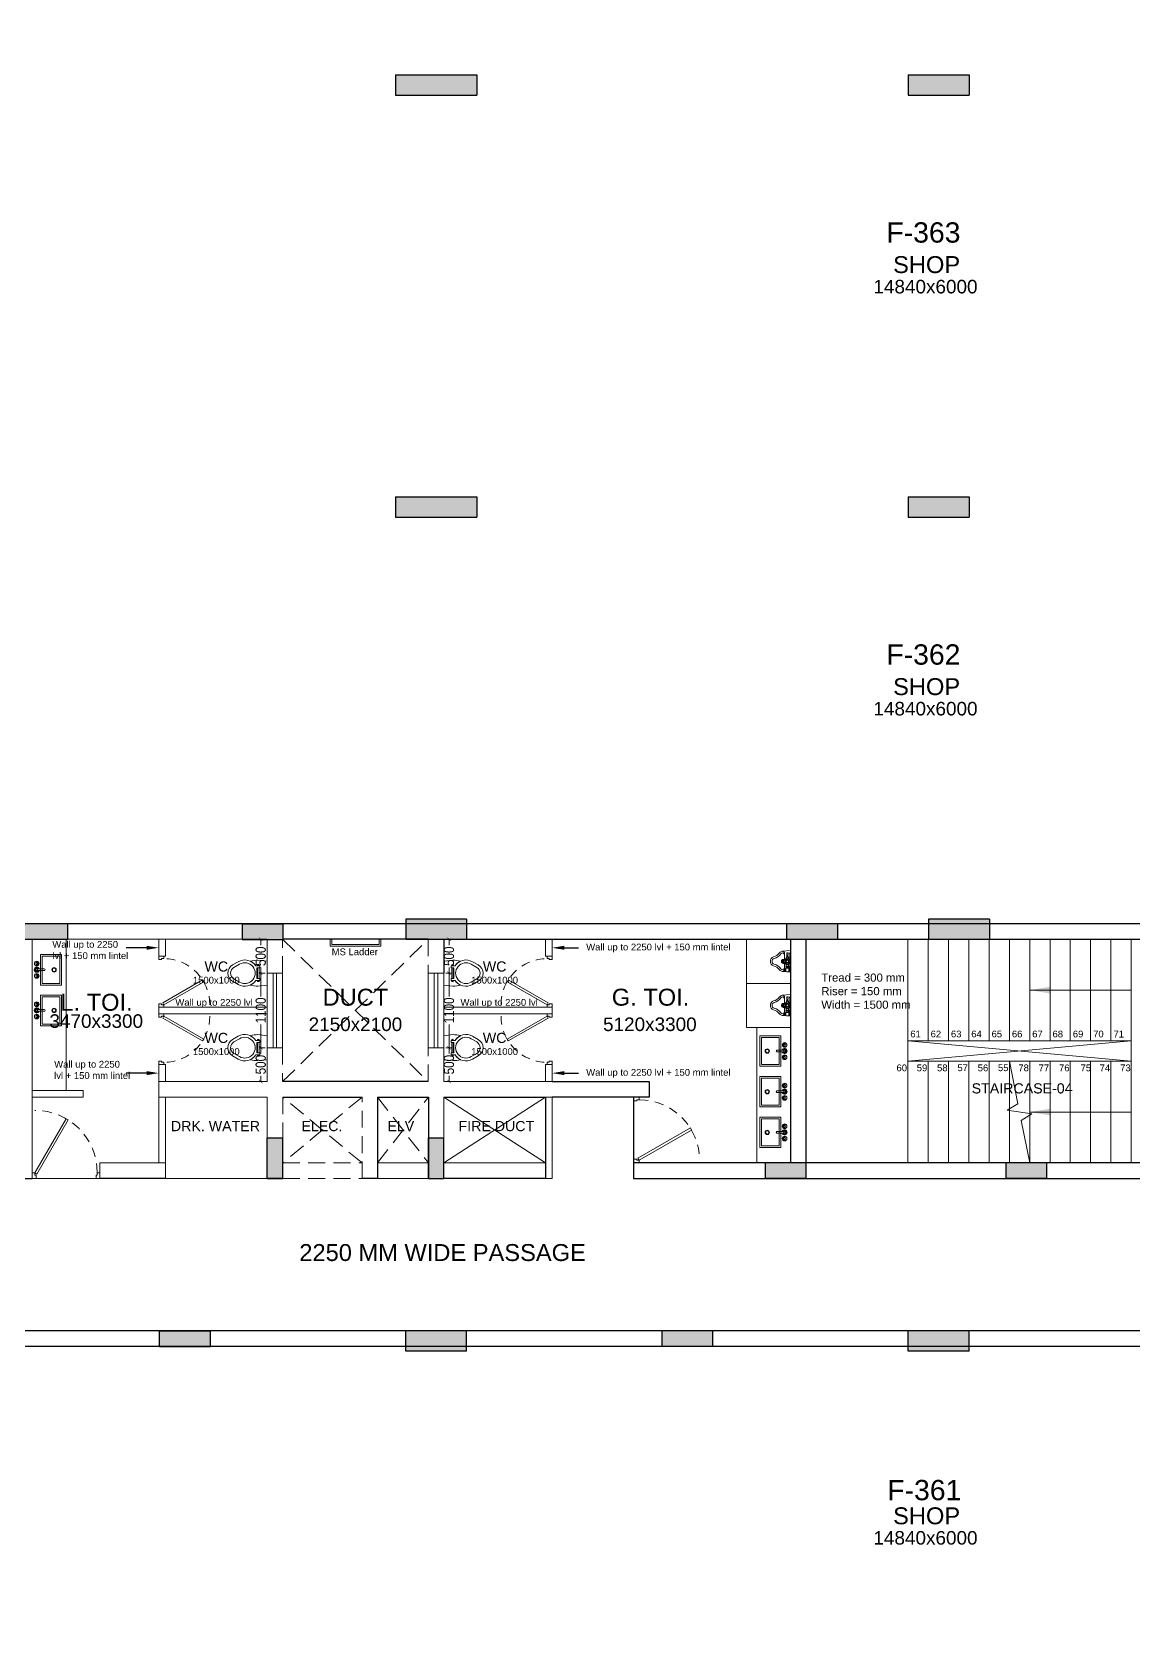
# Model space of a CAD drawing. Header units: metres. Extents: x 9819 to 10514, y 4405 to 4599.
# Drawn here: x 10480.67 to 10496.92, y 4453.6 to 4477.4 of the extents above; entities that cross this region are included whole.
import ezdxf
from ezdxf import colors
from ezdxf.entities.mleader import LeaderData, LeaderLine
from ezdxf.enums import TextEntityAlignment as Align
from ezdxf.math import Vec2, Vec3

# ---------------------------------------------------------------- set-up
doc = ezdxf.new("R2010")
doc.units = ezdxf.units.M
doc.header["$MEASUREMENT"] = 0
doc.header["$PDMODE"] = 35
doc.header["$PDSIZE"] = 0.3
doc.linetypes.add('DASHED2', pattern=[0.375, 0.25, -0.125])
doc.linetypes.add('HIDDEN', pattern=[0.375, 0.25, -0.125])
doc.layers.add('A_COL. NO', color=4, linetype='Continuous')
doc.layers.add('STRU. COL.', color=1, linetype='Continuous')
for name, color, linetype, lineweight in [('A_DIM (INT)', 8, 'Continuous', 5), ('A_DOOR-WIN', 23, 'Continuous', 9), ('A_DOTTED', 8, 'HIDDEN', 0), ('A_GLAZE', 140, 'Continuous', 5), ('A_MS', 15, 'Continuous', 9), ('A_PLUMBING FIXTURES', 8, 'Continuous', 15), ('A_SHOP NO.', 113, 'Continuous', 5), ('A_SILL 0.09', 9, 'Continuous', 9), ('A_SILL 0.25', 25, 'Continuous', 15), ('A_STAIRS', 21, 'Continuous', 9), ('A_TEXT', 7, 'Continuous', 5), ('A_WALL', 7, 'Continuous', 30), ('A_Wall Hatch', 8, 'Continuous', 5), ('Doorline', 251, 'DASHED2', 13)]:
    doc.layers.add(name, color=color, linetype=linetype, lineweight=lineweight)
doc.layers.get('A_COL. NO').off()
doc.styles.add('A', font='ARIALN.TTF')
doc.styles.get("Standard").update_dxf_attribs({"font": 'arial.ttf'})
doc.dimstyles.new('DIM IN MM', dxfattribs={"dimtxt": 0.18, "dimasz": 0.075, "dimexe": 0.05, "dimexo": 0.05, "dimgap": 0.05, "dimtad": 0, "dimdec": 0, "dimlfac": 1000, "dimzin": 3, "dimdsep": 46, "dimtxsty": 'A', "dimblk1": 'ARCHTICK', "dimblk2": 'ARCHTICK', "dimsah": 1, "dimcen": 0, "dimclrd": 256, "dimclre": 256, "dimclrt": 256, "dimadec": 0, "dimazin": 0, "dimtfac": 1, "dimtdec": 0, "dimtofl": 0, "dimtmove": 1, "dimatfit": 3, "dimfxl": 1, "dimtolj": 1, "dimtzin": 0, "dimlwd": -1, "dimlwe": -1, "dimarcsym": 0})
doc.dimstyles.new('DIM IN MM SMALL', dxfattribs={"dimtxt": 0.15, "dimasz": 0.05, "dimexe": 0.03, "dimexo": 0.03, "dimgap": 0.03, "dimtad": 0, "dimdec": 0, "dimlfac": 1000, "dimzin": 3, "dimdsep": 46, "dimtxsty": 'A', "dimblk": 'ARCHTICK', "dimcen": 0, "dimclrd": 256, "dimclre": 256, "dimclrt": 256, "dimadec": 0, "dimazin": 0, "dimtfac": 1, "dimtdec": 0, "dimtofl": 0, "dimtmove": 1, "dimatfit": 3, "dimfxl": 1, "dimtolj": 1, "dimtzin": 0, "dimlwd": -1, "dimlwe": -1, "dimarcsym": 0})

# ---------------------------------------------------------------- blocks, each defined once
blk = doc.blocks.new('Typical shops 3rd')
at = {"layer": 'A_TEXT'}
for s, height, p in [('SHOP', 0.25, (22.548, -2.855)), ('14840x6000', 0.2, (22.531, -3.155))]:
    blk.add_text(s, height=height, dxfattribs=at).set_placement(p, align=Align.CENTER)
blk = doc.blocks.new('_ARCHTICK')
at = {"color": 0, "linetype": 'ByBlock', "const_width": 0.15}
blk.add_lwpolyline([(-0.5, -0.5), (0.5, 0.5)], dxfattribs=at)
blk = doc.blocks.new('D-900')
at = {"layer": 'A_DOOR-WIN'}
for points in [[(0.45, 0.794), (0.035, 0.075), (0.063, 0.059), (0.478, 0.778)], [(0, 0.075), (0, 0), (0.05, 0), (0.05, 0.043), (0.035, 0.043), (0.035, 0.075)], [(0.9, 0.075), (0.9, 0), (0.85, 0), (0.85, 0.043), (0.865, 0.043), (0.865, 0.075)]]:
    blk.add_lwpolyline(points, close=True, dxfattribs=at)
at = {"layer": 'Doorline', "ltscale": 0.5}
blk.add_arc((0.035, 0.075), 0.83, 0, 90, dxfattribs=at)
blk = doc.blocks.new('6P-BAMBI-flat-18')
at = {"ltscale": 0.5}
for p, q in [((0, 0.143), (0, 0.159)), ((0, 0.159), (0.123, 0.149)), ((0, 0.143), (0, 0.117)), ((0, -0.159), (0, 0.117)), ((0.006, 0.147), (0.023, 0.147)), ((0.006, 0.147), (0.006, 0.113)), ((0.006, 0.113), (0.023, 0.113)), ((0.008, 0.13), (0.021, 0.13)), ((0.014, 0.113), (0.014, 0.059)), ((0.023, 0.15), (0.023, 0.11)), ((0.023, 0.15), (0.025, 0.15)), ((0.023, 0.11), (0.028, 0.11)), ((0.025, 0.15), (0.025, 0.11)), ((0.071, 0.088), (0.026, 0.088)), ((0.026, 0.074), (0.026, 0.088)), ((0.071, 0.074), (0.026, 0.074)), ((0.026, 0.05), (0.026, 0.041)), ((0.026, 0.05), (0.07, 0.05)), ((0.028, 0.12), (0.028, 0.103)), ((0.028, 0.088), (0.028, 0.103)), ((0.028, 0.103), (0.069, 0.103)), ((0.033, 0.05), (0.033, 0.074)), ((0.048, 0.076), (0.048, 0.086)), ((0.064, 0.05), (0.064, 0.074)), ((0.068, 0.088), (0.068, 0.103)), ((0.069, 0.12), (0.069, 0.103)), ((0.069, 0.11), (0.08, 0.11)), ((0.07, 0.05), (0.07, 0.041)), ((0.071, 0.15), (0.08, 0.15)), ((0.071, 0.15), (0.071, 0.11)), ((0.071, 0.074), (0.071, 0.088)), ((0.08, 0.15), (0.08, 0.11)), ((0.086, 0.148), (0.08, 0.149)), ((0.08, 0.147), (0.09, 0.147)), ((0.08, 0.113), (0.09, 0.113)), ((0.082, 0.13), (0.088, 0.13)), ((0.09, 0.147), (0.09, 0.113)), ((0.09, 0.021), (0.09, 0.116)), ((0, -0.159), (0.123, -0.149)), ((0.014, -0.115), (0.014, -0.059)), ((0.027, -0.042), (0.027, -0.045)), ((0.037, -0.045), (0.027, -0.045)), ((0.033, -0.045), (0.033, -0.063)), ((0.033, -0.063), (0.035, -0.065)), ((0.063, -0.063), (0.033, -0.063)), ((0.061, -0.065), (0.035, -0.065)), ((0.039, -0.126), (0.041, -0.069)), ((0.039, -0.126), (0.041, -0.128)), ((0.039, -0.126), (0.057, -0.126)), ((0.041, -0.069), (0.055, -0.069)), ((0.041, -0.128), (0.055, -0.128)), ((0.057, -0.126), (0.055, -0.069)), ((0.057, -0.126), (0.055, -0.128)), ((0.059, -0.045), (0.069, -0.045)), ((0.063, -0.063), (0.061, -0.065)), ((0.063, -0.045), (0.063, -0.063)), ((0.069, -0.042), (0.069, -0.045)), ((0.09, -0.116), (0.09, -0.021))]:
    blk.add_line(p, q, dxfattribs=at)
blk.add_lwpolyline([(0.032, -0.009), (0.048, -0.018), (0.064, -0.009), (0.064, 0.009), (0.048, 0.018), (0.032, 0.009)], close=True)
for centre, radius in [((0.048, 0), 0.0469), ((0.048, 0), 0.03), ((0.048, 0), 0.029), ((0.048, 0), 0.019), ((0.048, 0), 0.016), ((0.105, 0.018), 0.004), ((0.105, 0), 0.004), ((0.118, 0.013), 0.004), ((0.123, 0), 0.004), ((0.105, -0.018), 0.004), ((0.118, -0.013), 0.004)]:
    blk.add_circle(centre, radius, dxfattribs=at)
for centre, radius, start, end in [((0.028, 0.138), 0.0223, 157.5879, 202.4121), ((0.028, 0.121), 0.0223, 157.5879, 202.4121), ((0.028, 0.059), 0.014, 180, 261.7868), ((0.001, 0.138), 0.0223, 337.5879, 22.4121), ((0.001, 0.121), 0.0223, 337.5879, 22.4121), ((0.048, 0.103), 0.0519, 63.7158, 116.2842), ((0.037, 0.059), 0.0295, 67.5879, 112.4121), ((0.037, 0.103), 0.0295, 247.5879, 292.4121), ((0.043, 0.02), 0.0304, 97.8129, 124.2621), ((0.059, 0.059), 0.0295, 67.5879, 112.4121), ((0.059, 0.103), 0.0295, 247.5879, 292.4121), ((0.053, 0.02), 0.0304, 55.7379, 82.1871), ((0.102, 0.138), 0.0223, 157.5879, 202.4121), ((0.102, 0.121), 0.0223, 157.5879, 202.4121), ((0.159, 0.11), 0.0773, 171.3259, 171.3813), ((0.068, 0.138), 0.0223, 337.5879, 22.4121), ((0.068, 0.121), 0.0223, 337.5879, 22.4121), ((0.124, 0.115), 0.0341, 91.4853, 177.6343), ((0.1, 0.119), 0.0185, 116.9779, 124.4727), ((0.119, 0.095), 0.0293, 29.0945, 168.479), ((0.105, 0), 0.03, 240, 120), ((0.105, 0), 0.025, 233.1301, 126.8699), ((0.092, 0.013), 0.004, 295.9057, 96.1735), ((0.118, 0.095), 0.0538, 31.6584, 84.8116), ((0.295, 0.223), 0.189, 217.0065, 254.7999), ((0.297, 0.227), 0.168, 217.9141, 254.9362), ((0.232, 0), 0.043, 0, 71.887), ((0.232, 0), 0.068, 0, 71.887), ((0.028, -0.059), 0.014, 94.096, 180), ((0.022, -0.115), 0.008, 180, 270), ((0.038, -0.018), 0.0275, 247.5879, 267.8858), ((0.046, -0.064), 0.00754, 193.7683, 230.2425), ((0.05, -0.064), 0.00754, 309.7575, 346.2317), ((0.059, -0.018), 0.0275, 272.1142, 292.4121), ((0.119, -0.095), 0.0293, 191.521, 330.9055), ((0.124, -0.115), 0.0341, 182.3657, 268.5147), ((0.092, -0.013), 0.004, 263.8265, 64.0943), ((0.118, -0.095), 0.0538, 275.1884, 328.3416), ((0.295, -0.223), 0.189, 105.2001, 142.9935), ((0.297, -0.227), 0.168, 105.0638, 142.0859), ((0.232, 0), 0.043, 288.113, 0), ((0.232, 0), 0.068, 288.113, 0)]:
    blk.add_arc(centre, radius, start, end, dxfattribs=at)
blk = doc.blocks.new('S7-flat-32')
at = {"ltscale": 0.5}
for p, q in [((5388.851, -19005.32), (5388.851, -19004.87)), ((5388.851, -19004.87), (5389.16, -19004.87)), ((5388.851, -19005.32), (5388.851, -19004.87)), ((5388.851, -19004.87), (5389.16, -19004.87)), ((5388.876, -19005.295), (5388.876, -19004.895)), ((5388.876, -19004.895), (5389.135, -19004.895)), ((5388.876, -19005.295), (5388.876, -19004.895)), ((5388.876, -19004.895), (5389.135, -19004.895)), ((5389.194, -19005.083), (5389.103, -19005.083)), ((5389.194, -19005.083), (5389.103, -19005.083)), ((5389.135, -19004.895), (5389.135, -19005.295)), ((5389.135, -19004.895), (5389.135, -19005.295)), ((5389.16, -19004.87), (5389.16, -19005.32)), ((5389.16, -19004.87), (5389.16, -19005.32)), ((5389.203, -19005.001), (5389.196, -19005.001)), ((5389.203, -19005.001), (5389.196, -19005.001)), ((5389.203, -19005.008), (5389.196, -19005.008)), ((5389.203, -19005.008), (5389.196, -19005.008)), ((5389.212, -19004.993), (5389.212, -19004.986)), ((5389.212, -19004.993), (5389.212, -19004.986)), ((5389.212, -19005.017), (5389.212, -19005.023)), ((5389.212, -19005.017), (5389.212, -19005.023)), ((5389.218, -19004.992), (5389.218, -19004.986)), ((5389.218, -19004.992), (5389.218, -19004.986)), ((5389.218, -19005.016), (5389.218, -19005.023)), ((5389.218, -19005.016), (5389.218, -19005.023)), ((5389.16, -19005.32), (5388.851, -19005.32)), ((5389.16, -19005.32), (5388.851, -19005.32)), ((5389.135, -19005.295), (5388.876, -19005.295)), ((5389.135, -19005.295), (5388.876, -19005.295)), ((5389.103, -19005.108), (5389.194, -19005.108)), ((5389.103, -19005.108), (5389.194, -19005.108)), ((5389.203, -19005.183), (5389.196, -19005.183)), ((5389.203, -19005.183), (5389.196, -19005.183)), ((5389.203, -19005.189), (5389.196, -19005.189)), ((5389.203, -19005.189), (5389.196, -19005.189)), ((5389.212, -19005.174), (5389.212, -19005.167)), ((5389.212, -19005.174), (5389.212, -19005.167)), ((5389.212, -19005.198), (5389.212, -19005.205)), ((5389.212, -19005.198), (5389.212, -19005.205)), ((5389.218, -19005.174), (5389.218, -19005.167)), ((5389.218, -19005.174), (5389.218, -19005.167)), ((5389.218, -19005.198), (5389.218, -19005.205)), ((5389.218, -19005.198), (5389.218, -19005.205))]:
    blk.add_line(p, q, dxfattribs=at)
for centre, radius in [((5388.959, -19005.095), 0.0326), ((5388.959, -19005.095), 0.0326), ((5388.959, -19005.095), 0.025), ((5388.959, -19005.095), 0.025), ((5389.215, -19005.005), 0.0344), ((5389.215, -19005.005), 0.0344), ((5389.19, -19005.005), 0.00699), ((5389.19, -19005.005), 0.00699), ((5389.215, -19005.005), 0.0125), ((5389.215, -19005.005), 0.0125), ((5389.215, -19005.095), 0.0125), ((5389.215, -19005.095), 0.0125), ((5389.215, -19004.98), 0.00699), ((5389.215, -19004.98), 0.00699), ((5389.215, -19005.03), 0.00699), ((5389.215, -19005.03), 0.00699), ((5389.215, -19005.186), 0.0344), ((5389.215, -19005.186), 0.0344), ((5389.19, -19005.186), 0.00699), ((5389.19, -19005.186), 0.00699), ((5389.215, -19005.186), 0.0125), ((5389.215, -19005.186), 0.0125), ((5389.215, -19005.161), 0.00699), ((5389.215, -19005.161), 0.00699), ((5389.215, -19005.211), 0.00699), ((5389.215, -19005.211), 0.00699)]:
    blk.add_circle(centre, radius, dxfattribs=at)
for centre, radius, start, end in [((5389.103, -19005.095), 0.0125, 90, 270), ((5389.103, -19005.095), 0.0125, 90, 270), ((5389.215, -19005.095), 0.0375, 199.6514, 160.3603), ((5389.215, -19005.095), 0.0375, 199.6514, 160.3603), ((5389.215, -19005.005), 0.025, 106.2342, 163.9047), ((5389.215, -19005.005), 0.025, 106.2342, 163.9047), ((5389.215, -19005.005), 0.025, 196.12, 254.0884), ((5389.215, -19005.005), 0.025, 196.12, 254.0884), ((5389.215, -19005.095), 0.025, 210.3431, 149.7554), ((5389.215, -19005.095), 0.025, 210.3431, 149.7554), ((5389.215, -19005.186), 0.025, 106.4413, 164.0789), ((5389.215, -19005.186), 0.025, 106.4413, 164.0789), ((5389.215, -19005.186), 0.025, 195.2407, 254.2093), ((5389.215, -19005.186), 0.025, 195.2407, 254.2093)]:
    blk.add_arc(centre, radius, start, end, dxfattribs=at)
blk = doc.blocks.new('D 750')
at = {"layer": 'A_DOOR-WIN'}
for points in [[(-0.372, 0.665), (-0.035, 0.075), (-0.063, 0.059), (-0.4, 0.649)], [(-0.75, 0.075), (-0.75, 0), (-0.7, 0), (-0.7, 0.043), (-0.715, 0.043), (-0.715, 0.075)], [(0, 0.075), (0, 0), (-0.05, 0), (-0.05, 0.043), (-0.035, 0.043), (-0.035, 0.075)]]:
    blk.add_lwpolyline(points, close=True, dxfattribs=at)
at = {"layer": 'Doorline', "ltscale": 0.5}
blk.add_arc((-0.035, 0.075), 0.68, 90, 180, dxfattribs=at)
blk = doc.blocks.new('S6-flat-17')
for points in [[(-5389.254, -19005.94), (-5389.254, -19006.294), (-5389.12, -19006.308, 0.073039), (-5389.008, -19006.292, -0.137864), (-5389.088, -19006.223), (-5389.114, -19006.223), (-5389.114, -19006.228), (-5389.111, -19006.228, -1), (-5389.139, -19006.228), (-5389.136, -19006.228), (-5389.136, -19006.223), (-5389.147, -19006.223), (-5389.147, -19006.195), (-5389.136, -19006.195), (-5389.136, -19006.038), (-5389.147, -19006.038), (-5389.147, -19006.01), (-5389.136, -19006.01), (-5389.136, -19006.004), (-5389.139, -19006.004, -1), (-5389.111, -19006.004), (-5389.114, -19006.004), (-5389.114, -19006.01), (-5389.088, -19006.01, -0.137864), (-5389.008, -19005.941, 0.073039), (-5389.12, -19005.924)], [(-5389.088, -19006.01), (-5389.147, -19006.01), (-5389.147, -19006.038), (-5389.103, -19006.038), (-5389.103, -19006.195), (-5389.147, -19006.195), (-5389.147, -19006.223), (-5389.088, -19006.223, 0.397822), (-5388.828, -19006.285), (-5388.744, -19006.237, 0.57735), (-5388.744, -19005.996), (-5388.828, -19005.948, 0.397822)], [(-5389.139, -19006.004), (-5389.136, -19006.004), (-5389.111, -19006.004, 1)], [(-5388.849, -19006.249), (-5388.765, -19006.201, 0.57735), (-5388.765, -19006.032), (-5388.849, -19005.984, 1.732051)], [(-5389.139, -19006.228, 1), (-5389.111, -19006.228), (-5389.114, -19006.228)]]:
    blk.add_lwpolyline(points, format="xyb", close=True)
blk.add_lwpolyline([(-5389.136, -19006.038), (-5389.136, -19006.195), (-5389.114, -19006.195), (-5389.114, -19006.038)], close=True)
blk = doc.blocks.new('*D4088')
at = {"layer": 'A_DIM (INT)', "transparency": 16777216}
for p, q in [((10484.105, 4464.013), (10484.012, 4464.013)), ((10484.042, 4464.013), (10484.042, 4463.928)), ((10484.105, 4463.513), (10484.012, 4463.513)), ((10484.042, 4463.513), (10484.042, 4463.597))]:
    blk.add_line(p, q, dxfattribs=at)
at = {"layer": 'Defpoints', "color": 0, "transparency": 16777216}
for p in [(10484.135, 4464.013), (10484.042, 4463.513), (10484.135, 4463.513)]:
    blk.add_point(p, dxfattribs=at)
at = {"layer": 'A_DIM (INT)', "transparency": 16777216, "xscale": 0.05, "yscale": 0.05, "zscale": 0.05}
for p, rotation in [((10484.042, 4464.013), 90), ((10484.042, 4463.513), 270)]:
    blk.add_blockref('_ARCHTICK', p, dxfattribs=dict(at, rotation=rotation))
at = {"layer": 'A_DIM (INT)', "transparency": 16777216, "insert": (10484.042, 4463.763), "char_height": 0.15, "attachment_point": 5, "rotation": 90, "style": 'A'}
blk.add_mtext('\\A1;500', dxfattribs=at)
blk = doc.blocks.new('*D4089')
at = {"layer": 'A_DIM (INT)', "transparency": 16777216}
for p, q in [((10484.105, 4462.413), (10484.012, 4462.413)), ((10484.042, 4462.413), (10484.042, 4462.328)), ((10484.042, 4461.913), (10484.042, 4461.997)), ((10484.105, 4461.913), (10484.012, 4461.913))]:
    blk.add_line(p, q, dxfattribs=at)
at = {"layer": 'Defpoints', "color": 0, "transparency": 16777216}
for p in [(10484.042, 4462.413), (10484.135, 4462.413), (10484.135, 4461.913)]:
    blk.add_point(p, dxfattribs=at)
at = {"layer": 'A_DIM (INT)', "transparency": 16777216, "xscale": 0.05, "yscale": 0.05, "zscale": 0.05}
for p, rotation in [((10484.042, 4462.413), 90), ((10484.042, 4461.913), 270)]:
    blk.add_blockref('_ARCHTICK', p, dxfattribs=dict(at, rotation=rotation))
at = {"layer": 'A_DIM (INT)', "transparency": 16777216, "insert": (10484.042, 4462.163), "char_height": 0.15, "attachment_point": 5, "rotation": 90, "style": 'A'}
blk.add_mtext('\\A1;500', dxfattribs=at)
blk = doc.blocks.new('*D4090')
at = {"layer": 'A_DIM (INT)', "transparency": 16777216}
for p, q in [((10486.775, 4462.413), (10486.852, 4462.413)), ((10486.822, 4462.413), (10486.822, 4462.328)), ((10486.822, 4461.913), (10486.822, 4461.997)), ((10486.775, 4461.913), (10486.852, 4461.913))]:
    blk.add_line(p, q, dxfattribs=at)
at = {"layer": 'Defpoints', "color": 0, "transparency": 16777216}
for p in [(10486.745, 4462.413), (10486.822, 4462.413), (10486.745, 4461.913)]:
    blk.add_point(p, dxfattribs=at)
at = {"layer": 'A_DIM (INT)', "transparency": 16777216, "xscale": 0.05, "yscale": 0.05, "zscale": 0.05}
for p, rotation in [((10486.822, 4462.413), 90), ((10486.822, 4461.913), 270)]:
    blk.add_blockref('_ARCHTICK', p, dxfattribs=dict(at, rotation=rotation))
at = {"layer": 'A_DIM (INT)', "transparency": 16777216, "insert": (10486.822, 4462.163), "char_height": 0.15, "attachment_point": 5, "rotation": 90, "style": 'A'}
blk.add_mtext('\\A1;500', dxfattribs=at)
blk = doc.blocks.new('*D4091')
at = {"layer": 'A_DIM (INT)', "transparency": 16777216}
for p, q in [((10486.775, 4464.013), (10486.852, 4464.013)), ((10486.822, 4464.013), (10486.822, 4463.928)), ((10486.775, 4463.513), (10486.852, 4463.513)), ((10486.822, 4463.513), (10486.822, 4463.597))]:
    blk.add_line(p, q, dxfattribs=at)
at = {"layer": 'Defpoints', "color": 0, "transparency": 16777216}
for p in [(10486.745, 4464.013), (10486.745, 4463.513), (10486.822, 4463.513)]:
    blk.add_point(p, dxfattribs=at)
at = {"layer": 'A_DIM (INT)', "transparency": 16777216, "xscale": 0.05, "yscale": 0.05, "zscale": 0.05}
for p, rotation in [((10486.822, 4464.013), 90), ((10486.822, 4463.513), 270)]:
    blk.add_blockref('_ARCHTICK', p, dxfattribs=dict(at, rotation=rotation))
at = {"layer": 'A_DIM (INT)', "transparency": 16777216, "insert": (10486.822, 4463.763), "char_height": 0.15, "attachment_point": 5, "rotation": 90, "style": 'A'}
blk.add_mtext('\\A1;500', dxfattribs=at)
blk = doc.blocks.new('*D4092')
at = {"layer": 'A_DIM (INT)', "transparency": 16777216}
for p, q in [((10486.775, 4463.513), (10486.852, 4463.513)), ((10486.822, 4463.513), (10486.822, 4463.17)), ((10486.822, 4462.413), (10486.822, 4462.755)), ((10486.775, 4462.413), (10486.852, 4462.413))]:
    blk.add_line(p, q, dxfattribs=at)
at = {"layer": 'Defpoints', "color": 0, "transparency": 16777216}
for p in [(10486.745, 4463.513), (10486.745, 4462.413), (10486.822, 4462.413)]:
    blk.add_point(p, dxfattribs=at)
at = {"layer": 'A_DIM (INT)', "transparency": 16777216, "xscale": 0.05, "yscale": 0.05, "zscale": 0.05}
for p, rotation in [((10486.822, 4463.513), 90), ((10486.822, 4462.413), 270)]:
    blk.add_blockref('_ARCHTICK', p, dxfattribs=dict(at, rotation=rotation))
at = {"layer": 'A_DIM (INT)', "transparency": 16777216, "insert": (10486.822, 4462.963), "char_height": 0.15, "attachment_point": 5, "rotation": 90, "style": 'A'}
blk.add_mtext('\\A1;1100', dxfattribs=at)
blk = doc.blocks.new('*D4093')
at = {"layer": 'A_DIM (INT)', "transparency": 16777216}
for p, q in [((10484.105, 4463.513), (10484.012, 4463.513)), ((10484.042, 4463.513), (10484.042, 4463.17)), ((10484.042, 4462.413), (10484.042, 4462.755)), ((10484.105, 4462.413), (10484.012, 4462.413))]:
    blk.add_line(p, q, dxfattribs=at)
at = {"layer": 'Defpoints', "color": 0, "transparency": 16777216}
for p in [(10484.042, 4463.513), (10484.135, 4463.513), (10484.135, 4462.413)]:
    blk.add_point(p, dxfattribs=at)
at = {"layer": 'A_DIM (INT)', "transparency": 16777216, "xscale": 0.05, "yscale": 0.05, "zscale": 0.05}
for p, rotation in [((10484.042, 4463.513), 90), ((10484.042, 4462.413), 270)]:
    blk.add_blockref('_ARCHTICK', p, dxfattribs=dict(at, rotation=rotation))
at = {"layer": 'A_DIM (INT)', "transparency": 16777216, "insert": (10484.042, 4462.963), "char_height": 0.15, "attachment_point": 5, "rotation": 90, "style": 'A'}
blk.add_mtext('\\A1;1100', dxfattribs=at)
blk = doc.blocks.new('A$C067e6641')
at = {"transparency": 33554493}
h = blk.add_hatch(color=256, dxfattribs=at)
h.dxf.hatch_style = 1
h.paths.add_polyline_path([(0.3, 0.3), (-34.21, 0.3), (-34.21, -78.61), (0.3, -78.61)])
h.paths.add_polyline_path([(0, 0), (-33.91, 0), (-33.91, -78.31), (0, -78.31)], flags=16)
blk = doc.blocks.new('col')
at = {"linetype": 'Continuous'}
blk.add_hatch(color=256, dxfattribs=at).paths.add_polyline_path([(0, 0), (1, 0), (1, 1), (0, 1), (0, 0)])
at = {"linetype": 'Continuous', "lineweight": 25}
for p, q in [((0, 1), (1, 1)), ((0, 1), (0, 0)), ((1, 1), (1, 0)), ((0, 0), (1, 0))]:
    blk.add_line(p, q, dxfattribs=at)
blk = doc.blocks.new('WING-F REVISED COLU.')
at = {"layer": 'STRU. COL.', "zscale": 0.23}
for p, xscale, yscale in [((5546.898, -8854.626), 1.2, 0.3), ((5554.468, -8854.626), 0.9, 0.3), ((5546.898, -8860.856), 1.2, 0.3), ((5554.468, -8860.856), 0.9, 0.3), ((5544.633, -8867.086), 0.6, 0.23), ((5547.948, -8867.086), -0.9, 0.3), ((5553.423, -8867.086), -0.75, 0.23), ((5555.668, -8867.086), -0.9, 0.3)]:
    blk.add_blockref('col', p, dxfattribs=dict(at, xscale=xscale, yscale=yscale))
at = {"layer": 'STRU. COL.'}
for p, xscale, yscale, zscale, rotation in [((5541.303, -8866.856), 0.2300000000000001, 0.7500000000000002, 0.2300000000000001, 270), ((5545.233, -8870.616), 0.6000000000000001, 0.2300000000000001, 0.23, 90), ((5547.613, -8870.616), 0.6000000000000001, 0.2300000000000001, 0.23, 90), ((5552.963, -8870.386), 0.6, 0.23, 0.23, 180), ((5556.515, -8870.386), 0.6, 0.23, 0.23, 180), ((5543.413, -8872.866), -0.75, 0.23, 0.23, 180), ((5547.948, -8872.866), 0.9, 0.3, 0.23, 180), ((5551.583, -8872.866), 0.75, 0.23, 0.23, 180), ((5555.368, -8872.866), 0.9, 0.3, 0.23, 180)]:
    blk.add_blockref('col', p, dxfattribs=dict(at, xscale=xscale, yscale=yscale, zscale=zscale, rotation=rotation))

msp = doc.modelspace()

# ---------------------------------------------------------------- linework, layer by layer
at = {"layer": 'A_DOTTED'}
for p, q in [((10485.7674, 4461.6828), (10486.5174, 4460.7128)), ((10485.7674, 4460.7128), (10486.5174, 4461.6828))]:
    msp.add_line(p, q, dxfattribs=at)
for points in [[(10484.365, 4462.4128), (10484.365, 4461.9128), (10486.515, 4464.0128), (10486.515, 4463.5128)], [(10484.365, 4463.5128), (10484.365, 4464.0128), (10486.515, 4461.9128), (10486.515, 4462.4128)]]:
    msp.add_lwpolyline(points, dxfattribs=at)
at = {"layer": 'A_DOTTED', "linetype": 'Continuous'}
for points in [[(10493.5974, 4464.0128), (10493.5974, 4462.5128), (10496.8974, 4462.2128), (10496.8974, 4460.7128)], [(10496.8974, 4464.0128), (10496.8974, 4462.5128), (10493.5974, 4462.2128), (10493.5974, 4460.7128)]]:
    msp.add_lwpolyline(points, dxfattribs=at)
at = {"layer": 'A_DOTTED'}
msp.add_lwpolyline([(10484.3674, 4460.4828), (10485.5374, 4460.4828), (10485.5374, 4461.6828), (10484.3674, 4460.7128), (10485.5374, 4460.7128), (10484.3674, 4461.6828)], close=True, dxfattribs=at)
at = {"layer": 'A_GLAZE'}
for p, q in [((10484.225, 4462.4128), (10484.225, 4463.5128)), ((10484.275, 4462.4128), (10484.275, 4463.5128)), ((10486.605, 4462.4128), (10486.605, 4463.5128)), ((10486.655, 4462.4128), (10486.655, 4463.5128))]:
    msp.add_line(p, q, dxfattribs=at)
at = {"layer": 'A_MS'}
msp.add_lwpolyline([(10485.09, 4464.0128), (10485.09, 4463.9378), (10485.79, 4463.9378), (10485.79, 4464.0128), (10485.815, 4464.0128), (10485.815, 4463.9128), (10485.065, 4463.9128), (10485.065, 4464.0128)], close=True, dxfattribs=at)
at = {"layer": 'A_PLUMBING FIXTURES', "ltscale": 0.5}
msp.add_line((10481.1674, 4464.0128), (10481.1674, 4461.7828), dxfattribs=at)
at = {"layer": 'A_PLUMBING FIXTURES'}
msp.add_line((10491.3674, 4462.7128), (10491.3674, 4460.7128), dxfattribs=at)
for points in [[(10491.8674, 4464.0128), (10491.2174, 4464.0128), (10491.2174, 4463.3628), (10491.8674, 4463.3628)], [(10491.8674, 4463.3628), (10491.2174, 4463.3628), (10491.2174, 4462.7128), (10491.8674, 4462.7128)]]:
    msp.add_lwpolyline(points, close=True, dxfattribs=at)
at = {"layer": 'A_SILL 0.09'}
for p, q in [((10486.5174, 4460.7128), (10485.7674, 4460.7128)), ((10486.5174, 4460.4828), (10485.7674, 4460.4828))]:
    msp.add_line(p, q, dxfattribs=at)
for points in [[(10480.6674, 4461.7828), (10480.6674, 4464.0128), (10484.135, 4464.0128), (10484.135, 4463.5128), (10484.135, 4462.4128), (10484.365, 4462.4128), (10484.365, 4463.5128), (10484.135, 4463.5128)], [(10486.745, 4462.4128), (10486.515, 4462.4128), (10486.515, 4463.5128), (10486.745, 4463.5128), (10486.745, 4462.4128), (10486.745, 4461.9128), (10488.345, 4461.9128)], [(10482.5374, 4460.7128), (10481.6674, 4460.7128), (10481.6674, 4460.4828), (10480.6674, 4460.4828), (10480.6674, 4461.6828)]]:
    msp.add_lwpolyline(points, dxfattribs=at)
at = {"layer": 'A_STAIRS'}
for p, q in [((10493.8974, 4462.5128), (10493.8974, 4464.0128)), ((10494.1974, 4462.5128), (10494.1974, 4464.0128)), ((10494.4974, 4462.5128), (10494.4974, 4464.0128)), ((10494.7974, 4462.5128), (10494.7974, 4464.0128)), ((10495.0974, 4462.5128), (10495.0974, 4464.0128)), ((10495.3974, 4462.5128), (10495.3974, 4464.0128)), ((10495.6974, 4462.5128), (10495.6974, 4464.0128)), ((10495.9974, 4462.5128), (10495.9974, 4464.0128)), ((10496.2974, 4462.5128), (10496.2974, 4464.0128)), ((10496.5974, 4462.5128), (10496.5974, 4464.0128)), ((10493.8974, 4462.2128), (10493.8974, 4460.7128)), ((10494.1974, 4462.2128), (10494.1974, 4460.7128)), ((10494.4974, 4462.2128), (10494.4974, 4460.7128)), ((10494.7974, 4462.2128), (10494.7974, 4460.7128)), ((10495.6974, 4462.2128), (10495.6974, 4460.7128)), ((10495.9974, 4462.2128), (10495.9974, 4460.7128)), ((10496.2974, 4462.2128), (10496.2974, 4460.7128)), ((10496.5974, 4462.2128), (10496.5974, 4460.7128))]:
    msp.add_line(p, q, dxfattribs=at)
msp.add_lwpolyline([(10496.8974, 4462.2128), (10493.5974, 4462.2128), (10493.5974, 4462.5128), (10496.8974, 4462.5128)], close=True, dxfattribs=at)
at = {"layer": 'A_STAIRS', "linetype": 'Continuous'}
msp.add_lwpolyline([(10495.0974, 4460.7128), (10495.0974, 4462.2128), (10495.2229, 4461.5854), (10495.0667, 4461.4904), (10495.428, 4461.4352), (10495.2719, 4461.3402), (10495.3974, 4460.7128), (10495.3974, 4462.2128)], dxfattribs=at)
at = {"layer": 'A_WALL'}
for p, q in [((10501.3574, 4464.2428), (10471.9074, 4464.2428)), ((10486.515, 4464.0128), (10484.365, 4464.0128)), ((10486.745, 4464.0128), (10491.8674, 4464.0128)), ((10486.745, 4464.0128), (10486.745, 4463.5128)), ((10491.8674, 4464.0128), (10491.8674, 4460.7128)), ((10486.515, 4461.9128), (10484.365, 4461.9128)), ((10484.3674, 4461.6828), (10485.5374, 4461.6828)), ((10485.7674, 4461.6828), (10486.5174, 4461.6828)), ((10485.7674, 4461.6828), (10485.7674, 4460.4828)), ((10486.5174, 4461.6828), (10486.5174, 4460.4828)), ((10491.8674, 4460.7128), (10489.5474, 4460.7128)), ((10482.6374, 4460.4828), (10481.6674, 4460.4828)), ((10484.3674, 4460.4828), (10484.1374, 4460.4828)), ((10485.7674, 4460.4828), (10485.5374, 4460.4828)), ((10501.9374, 4458.2328), (10471.3274, 4458.2328)), ((10501.9374, 4458.0028), (10471.3274, 4458.0028))]:
    msp.add_line(p, q, dxfattribs=at)
at = {"layer": 'A_WALL', "lineweight": 20}
for points in [[(10482.535, 4463.7628), (10482.535, 4464.0128), (10482.635, 4464.0128), (10482.635, 4463.7628)], [(10488.345, 4463.7628), (10488.345, 4464.0128), (10488.245, 4464.0128), (10488.245, 4463.7628)], [(10484.135, 4463.0128), (10484.135, 4462.9128), (10482.535, 4462.9128), (10482.535, 4463.0128)], [(10486.745, 4463.0128), (10486.745, 4462.9128), (10488.345, 4462.9128), (10488.345, 4463.0128)], [(10482.535, 4462.1628), (10482.535, 4461.9128), (10482.635, 4461.9128), (10482.635, 4462.1628)], [(10488.345, 4462.1628), (10488.345, 4461.9128), (10488.245, 4461.9128), (10488.245, 4462.1628)]]:
    msp.add_lwpolyline(points, close=True, dxfattribs=at)
at = {"layer": 'A_WALL'}
for points in [[(10489.5474, 4461.6828), (10489.5474, 4460.7128), (10489.5474, 4460.4828), (10497.4274, 4460.4828), (10497.4274, 4460.7128), (10492.0974, 4460.7128), (10492.0974, 4464.0128), (10498.6274, 4464.0128), (10498.6274, 4460.4828), (10499.5074, 4460.4828)], [(10488.3474, 4461.9128), (10489.7774, 4461.9128), (10489.7774, 4461.6828), (10488.3474, 4461.6828)], [(10486.7474, 4461.6828), (10488.2474, 4461.6828), (10488.2474, 4460.4828), (10486.7474, 4460.4828)], [(10479.8874, 4461.4328), (10480.4374, 4461.4328), (10480.4374, 4460.4828), (10480.6674, 4460.4828)]]:
    msp.add_lwpolyline(points, dxfattribs=at)
at = {"layer": 'A_Wall Hatch'}
for points in [[(10484.135, 4462.4128), (10484.135, 4461.9128), (10482.5374, 4461.9128), (10482.5374, 4460.7128), (10482.6374, 4460.7128)], [(10482.6374, 4461.6828), (10484.1374, 4461.6828), (10484.1374, 4460.4828), (10482.6374, 4460.4828), (10482.6374, 4461.6828), (10482.5374, 4461.6828)], [(10488.2474, 4460.4828), (10488.3474, 4460.4828), (10488.3474, 4461.6828), (10488.2474, 4461.6828), (10486.7474, 4460.7128), (10488.2474, 4460.7128), (10486.7474, 4461.6828), (10486.7474, 4460.4828), (10486.5174, 4460.4828)]]:
    msp.add_lwpolyline(points, dxfattribs=at)
msp.add_lwpolyline([(10481.4174, 4461.6828), (10480.6674, 4461.6828), (10480.6674, 4461.7828), (10481.4174, 4461.7828)], close=True, dxfattribs=at)

# ---------------------------------------------------------------- block references
at = {"layer": 'A_COL. NO'}
msp.add_blockref('WING-F REVISED COLU.', (4939.1346, 13331.0986), dxfattribs=at)
at = {"layer": 'A_DOOR-WIN'}
for p, rotation in [((10482.535, 4463.0128), 270), ((10488.345, 4462.9128), 90.00000000000001)]:
    msp.add_blockref('D 750', p, dxfattribs=dict(at, rotation=rotation))
at = {"layer": 'A_DOOR-WIN', "xscale": -1}
for p, rotation in [((10488.345, 4463.0128), 90), ((10482.535, 4462.9128), 270)]:
    msp.add_blockref('D 750', p, dxfattribs=dict(at, rotation=rotation))
at = {"layer": 'A_DOOR-WIN', "xscale": 1.111111111037728, "yscale": 1.111111111037728, "zscale": 1.111111111037728}
msp.add_blockref('D-900', (10480.6674, 4460.4828), dxfattribs=at)
at = {"layer": 'A_DOOR-WIN', "xscale": -1.077777777727252, "yscale": 1.077777777727252, "zscale": 1.077777777727252, "rotation": 270}
msp.add_blockref('D-900', (10489.5474, 4460.7128), dxfattribs=at)
at = {"layer": 'A_PLUMBING FIXTURES', "ltscale": 0.5}
for name, p, rotation in [('S7-flat-32', (15869.5291, -14541.6513), 179.9987345913262), ('S6-flat-17', (15876.2085, 23469.5703), 359.9993672955499), ('6P-BAMBI-flat-18', (10491.8674, 4463.6878), 179.9993672955496), ('S7-flat-32', (15869.5291, -14542.2513), 179.9987345913262), ('6P-BAMBI-flat-18', (10491.8674, 4463.0378), 179.9993672955496), ('S6-flat-17', (15876.2085, 23468.4703), 359.9993672955499), ('S7-flat-32', (5102.9824, 23467.577), 359.9987345913262), ('S7-flat-32', (5102.9824, 23466.977), 359.9987345913262), ('S7-flat-32', (5102.9824, 23466.377), 359.9987345913262)]:
    msp.add_blockref(name, p, dxfattribs=dict(at, rotation=rotation))
at = {"layer": 'A_PLUMBING FIXTURES', "ltscale": 0.5, "xscale": -1, "rotation": 0.0006327044501919231}
for p in [(5094.6714, 23469.5703), (5094.6714, 23468.4703)]:
    msp.add_blockref('S6-flat-17', p, dxfattribs=at)
at = {"layer": 'A_SILL 0.25'}
msp.add_blockref('A$C067e6641', (10503.5874, 4496.9328), dxfattribs=at)
at = {"layer": 'A_Wall Hatch'}
for p in [(10471.3274, 4476.7028), (10471.3274, 4470.4728), (10471.3274, 4458.2328)]:
    msp.add_blockref('Typical shops 3rd', p, dxfattribs=at)

# ---------------------------------------------------------------- texts
at = {"layer": 'A_MS', "insert": (10485.0897, 4463.8785), "char_height": 0.1, "attachment_point": 1}
msp.add_mtext_dynamic_manual_height_columns('MS Ladder', width=0.731806, gutter_width=2.2347, heights=[0], dxfattribs=at)
at = {"layer": 'A_SHOP NO.'}
for s, p in [('F-363', (10493.828, 4474.2974)), ('F-362', (10493.828, 4468.0674)), ('F-361', (10493.8411, 4455.7326))]:
    msp.add_text(s, height=0.3, dxfattribs=at).set_placement(p, align=Align.CENTER)
at = {"layer": 'A_STAIRS'}
for s, p in [('61', (10493.7898, 4462.5652)), ('62', (10494.0898, 4462.5652)), ('63', (10494.3898, 4462.5653)), ('64', (10494.6898, 4462.5652)), ('65', (10494.9898, 4462.5652)), ('66', (10495.2898, 4462.5652)), ('67', (10495.5898, 4462.5652)), ('68', (10495.8898, 4462.5652)), ('69', (10496.1898, 4462.5652)), ('70', (10496.4898, 4462.5652)), ('71', (10496.7898, 4462.5635))]:
    msp.add_text(s, height=0.1, dxfattribs=at).set_placement(p, align=Align.RIGHT)
for s, p in [('60', (10493.4306, 4462.0653)), ('59', (10493.7295, 4462.0653)), ('58', (10494.0295, 4462.0653)), ('57', (10494.3297, 4462.067)), ('56', (10494.6298, 4462.0653)), ('55', (10494.9289, 4462.0671)), ('78', (10495.2301, 4462.0657)), ('77', (10495.5297, 4462.0654)), ('76', (10495.8307, 4462.0653)), ('75', (10496.149, 4462.0653)), ('74', (10496.43, 4462.0653)), ('73', (10496.7335, 4462.0653))]:
    msp.add_text(s, height=0.1, dxfattribs=at).set_placement(p)
at = {"layer": 'A_TEXT'}
for s, height, p in [('Wall up to 2250 lvl + 150 mm lintel', 0.1, (10489.9137, 4463.849)), ('WC', 0.15, (10483.3858, 4463.5365)), ('WC', 0.15, (10487.4958, 4463.5365)), ('1500x1000', 0.1, (10483.3858, 4463.3602)), ('1500x1000', 0.1, (10487.4958, 4463.3602)), ('L. TOI.', 0.25, (10481.6161, 4462.9582)), ('Wall up to 2250 lvl', 0.1, (10483.3521, 4463.032)), ('DUCT', 0.25, (10485.44, 4463.0336)), ('Wall up to 2250 lvl', 0.1, (10487.562, 4463.032)), ('G. TOI.', 0.25, (10489.7981, 4463.0336)), ('3470x3300', 0.2, (10481.613, 4462.706)), ('2150x2100', 0.2, (10485.44, 4462.6586)), ('5120x3300', 0.2, (10489.7881, 4462.6586)), ('WC', 0.15, (10483.3858, 4462.4827)), ('WC', 0.15, (10487.4958, 4462.4827)), ('1500x1000', 0.1, (10483.3858, 4462.3064)), ('1500x1000', 0.1, (10487.4958, 4462.3064)), ('Wall up to 2250 lvl + 150 mm lintel', 0.1, (10489.9137, 4461.999)), ('STAIRCASE-04', 0.15, (10495.2857, 4461.7378)), ('DRK. WATER', 0.15, (10483.373, 4461.1807)), ('ELEC.', 0.15, (10484.9454, 4461.1807)), ('ELV', 0.15, (10486.1103, 4461.1807)), ('FIRE DUCT', 0.15, (10487.5214, 4461.1807)), ('2250 MM WIDE PASSAGE', 0.25, (10486.7269, 4459.2641))]:
    msp.add_text(s, height=height, dxfattribs=at).set_placement(p, align=Align.CENTER)
at = {"layer": 'A_TEXT', "char_height": 0.1, "attachment_point": 1}
for insert in [(10480.9642, 4463.9879), (10480.9915, 4462.219)]:
    msp.add_mtext_dynamic_manual_height_columns('Wall up to 2250 lvl + 150 mm lintel', width=1.136247, gutter_width=1, heights=[0.399], dxfattribs=dict(at, insert=insert))
at = {"layer": 'A_TEXT', "insert": (10493.1508, 4463.5081), "char_height": 0.12, "width": 1.661733, "attachment_point": 2}
msp.add_mtext('\\pxql;Tread = 300 mm\\PRiser = 150 mm\\PWidth = 1500 mm', dxfattribs=at)

# ---------------------------------------------------------------- dimensions: what is measured, and where the dimension line sits
at = {"layer": 'A_DIM (INT)'}
for base, p1, p2, picture, middle in [((10484.042, 4463.5128), (10484.135, 4464.0128), (10484.135, 4463.5128), '*D4088', (10484.042, 4463.7628)), ((10486.8221, 4463.5128), (10486.745, 4464.0128), (10486.745, 4463.5128), '*D4091', (10486.8221, 4463.7628)), ((10484.042, 4463.5128), (10484.135, 4462.4128), (10484.135, 4463.5128), '*D4093', (10484.042, 4462.9628)), ((10486.8221, 4462.4128), (10486.745, 4463.5128), (10486.7449, 4462.4128), '*D4092', (10486.8221, 4462.9628)), ((10484.042, 4462.4128), (10484.135, 4461.9128), (10484.135, 4462.4128), '*D4089', (10484.042, 4462.1628)), ((10486.8221, 4462.4128), (10486.745, 4461.9128), (10486.745, 4462.4128), '*D4090', (10486.8221, 4462.1628))]:
    dim = msp.add_linear_dim(base=base, p1=p1, p2=p2, angle=90, dimstyle='DIM IN MM SMALL', override={"dimpost": '\\X'}, dxfattribs=at)
    dim.commit()
    dim.dimension.update_dxf_attribs({"geometry": picture, "text_midpoint": middle})

# ---------------------------------------------------------------- leaders
at = {"layer": 'A_STAIRS'}
for points in [[(10495.3974, 4463.2628), (10496.8974, 4463.2628)], [(10495.3974, 4461.4628), (10496.8974, 4461.4628)]]:
    msp.add_leader(points, dimstyle='DIM IN MM', override={"dimasz": 0.3, "dimgap": 0.05, "dimtad": 0}, dxfattribs=at)
at = {"layer": 'A_WALL'}
ml = msp.add_multileader_mtext('Standard', dxfattribs=at)
ml.set_content('', color=256)
ml.set_leader_properties()
ml.build(insert=Vec2(0, 0))
ml.multileader.update_dxf_attribs({"text_right_attachment_type": 6, "text_top_attachment_type": 0, "text_bottom_attachment_type": 0, "dogleg_length": 0.01, "arrow_head_size": 0.18})
ctx = ml.context
ctx.base_point, ctx.char_height, ctx.arrow_head_size, ctx.landing_gap_size, ctx.plane_origin = Vec3(10481.9665, 4463.9778), 0.18, 0.18, 0.09, Vec3(10482.535, 4463.8878)
ctx.right_attachment, ctx.top_attachment, ctx.bottom_attachment, ctx.text_align_type, ctx.attachment_type = 6, 0, 0, 2, 2
notes = []
notes.append((ctx, [(0, (1, 1, 0), (10482.1565, 4463.8878), (-1, 0), 0.01, [(0, [(10482.535, 4463.8878)], 256, [])])]))
ctx.mtext.insert, ctx.mtext.alignment, ctx.mtext.flow_direction = Vec3(10482.0565, 4464.0678), 3, 5
ml = msp.add_multileader_mtext('Standard', dxfattribs=at)
ml.set_content('', color=256)
ml.set_leader_properties()
ml.build(insert=Vec2(0, 0))
ml.multileader.update_dxf_attribs({"text_right_attachment_type": 6, "text_top_attachment_type": 0, "text_bottom_attachment_type": 0, "dogleg_length": 0.01, "arrow_head_size": 0.18})
ctx = ml.context
ctx.base_point, ctx.char_height, ctx.arrow_head_size, ctx.landing_gap_size, ctx.plane_origin = Vec3(10488.7334, 4463.8878), 0.18, 0.18, 0.09, Vec3(10488.345, 4463.8878)
ctx.right_attachment, ctx.top_attachment, ctx.bottom_attachment, ctx.attachment_type = 6, 0, 0, 2
notes.append((ctx, [(0, (1, 1, 0), (10488.7234, 4463.8878), (1, 0), 0.01, [(0, [(10488.345, 4463.8878)], 256, [])])]))
ctx.mtext.insert, ctx.mtext.flow_direction = Vec3(10488.8234, 4463.9778), 5
ml = msp.add_multileader_mtext('Standard', dxfattribs=at)
ml.set_content('', color=256)
ml.set_leader_properties()
ml.build(insert=Vec2(0, 0))
ml.multileader.update_dxf_attribs({"text_right_attachment_type": 6, "text_top_attachment_type": 0, "text_bottom_attachment_type": 0, "dogleg_length": 0.01, "arrow_head_size": 0.18})
ctx = ml.context
ctx.base_point, ctx.char_height, ctx.arrow_head_size, ctx.landing_gap_size, ctx.plane_origin = Vec3(10481.9665, 4462.1278), 0.18, 0.18, 0.09, Vec3(10482.535, 4462.0378)
ctx.right_attachment, ctx.top_attachment, ctx.bottom_attachment, ctx.text_align_type, ctx.attachment_type = 6, 0, 0, 2, 2
notes.append((ctx, [(0, (1, 1, 0), (10482.1565, 4462.0378), (-1, 0), 0.01, [(0, [(10482.535, 4462.0378)], 256, [])])]))
ctx.mtext.insert, ctx.mtext.alignment, ctx.mtext.flow_direction = Vec3(10482.0565, 4462.2178), 3, 5
ml = msp.add_multileader_mtext('Standard', dxfattribs=at)
ml.set_content('', color=256)
ml.set_leader_properties()
ml.build(insert=Vec2(0, 0))
ml.multileader.update_dxf_attribs({"text_right_attachment_type": 6, "text_top_attachment_type": 0, "text_bottom_attachment_type": 0, "dogleg_length": 0.01, "arrow_head_size": 0.18})
ctx = ml.context
ctx.base_point, ctx.char_height, ctx.arrow_head_size, ctx.landing_gap_size, ctx.plane_origin = Vec3(10488.7334, 4462.0378), 0.18, 0.18, 0.09, Vec3(10488.345, 4462.0378)
ctx.right_attachment, ctx.top_attachment, ctx.bottom_attachment, ctx.attachment_type = 6, 0, 0, 2
notes.append((ctx, [(0, (1, 1, 0), (10488.7234, 4462.0378), (1, 0), 0.01, [(0, [(10488.345, 4462.0378)], 256, [])])]))
ctx.mtext.insert, ctx.mtext.flow_direction = Vec3(10488.8234, 4462.1278), 5
for ctx, leaders in notes:
    for number, flags, end, landing, length, lines in leaders:
        leader = LeaderData()
        leader.index, (leader.has_last_leader_line, leader.has_dogleg_vector, leader.attachment_direction) = number, flags
        leader.last_leader_point, leader.dogleg_vector, leader.dogleg_length = Vec3(end), Vec3(landing), length
        for number, points, colour, breaks in lines:
            line = LeaderLine()
            line.index, line.vertices, line.color, line.breaks = number, Vec3.list(points), colors.encode_raw_color(colour), breaks
            leader.lines.append(line)
        ctx.leaders.append(leader)

doc.saveas('drawing.dxf')
